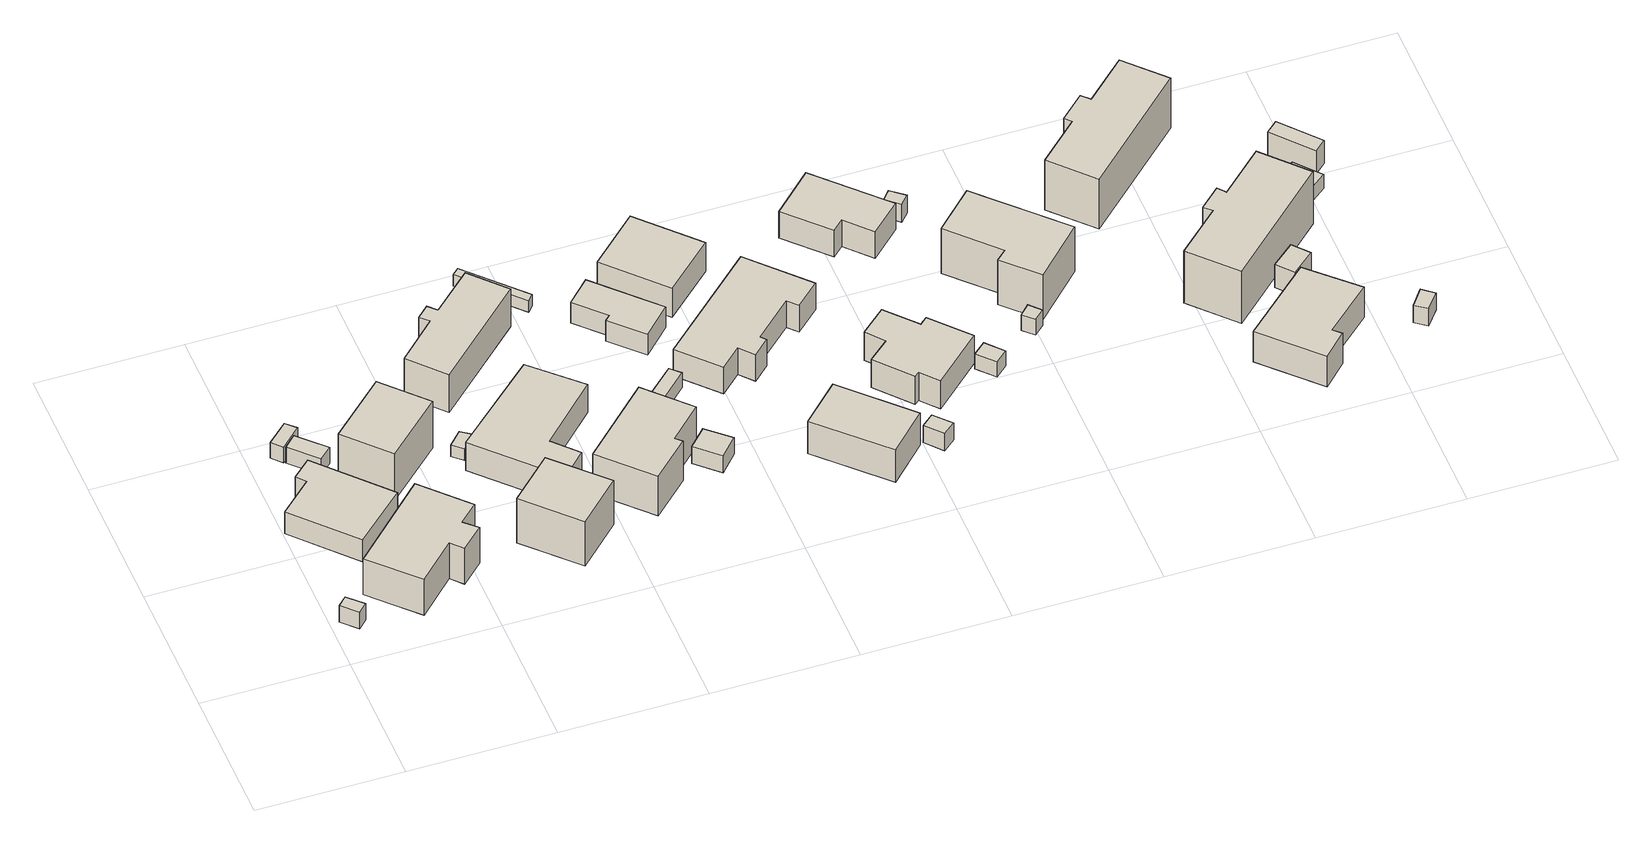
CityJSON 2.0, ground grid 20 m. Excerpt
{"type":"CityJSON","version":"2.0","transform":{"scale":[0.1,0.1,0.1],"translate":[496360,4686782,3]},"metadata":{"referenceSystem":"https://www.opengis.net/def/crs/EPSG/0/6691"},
"CityObjects":{
"building1":{"type":"Building","attributes":{"usage":"461","yearOfConstruction":"0001","measuredHeight":3.1,"storeysAboveGround":9999,"storeysBelowGround":9999,"BuildingDetailAttribute.siteArea":-9999,"BuildingDetailAttribute.totalFloorArea":-9999,"BuildingDetailAttribute.buildingFootprintArea":-9999,"BuildingDetailAttribute.buildingRoofEdgeArea":-9999,"BuildingDetailAttribute.buildingStructureOrgType":"9","BuildingDetailAttribute.fireproofStructureType":"1011","BuildingDetailAttribute.urbanPlanType":"21","BuildingDetailAttribute.areaClassificationType":"22","BuildingDetailAttribute.districtsAndZonesType":"99","BuildingDetailAttribute.landUseType":"231","BuildingDetailAttribute.buildingCoverageRate":-9999,"BuildingDetailAttribute.floorAreaRate":-9999,"BuildingDetailAttribute.specifiedBuildingCoverageRate":-9999,"BuildingDetailAttribute.specifiedFloorAreaRate":-9999,"BuildingDetailAttribute.surveyYear":2018,"TsunamiRiskAttribute.description":"1","TsunamiRiskAttribute.rank":"2","TsunamiRiskAttribute.depth":0.75,"BuildingIDAttribute.prefecture":"01","BuildingIDAttribute.city":"01205"},"geometry":[{"type":"Solid","lod":"1","boundaries":[[[[0,1,2,3]],[[2,4,5,3]],[[1,6,4,2]],[[0,7,6,1]],[[3,5,7,0]],[[4,6,7,5]]]]}]},
"building2":{"type":"Building","attributes":{"usage":"411","yearOfConstruction":1941,"measuredHeight":7,"storeysAboveGround":1,"storeysBelowGround":9999,"BuildingDetailAttribute.siteArea":515,"BuildingDetailAttribute.totalFloorArea":85,"BuildingDetailAttribute.buildingFootprintArea":85,"BuildingDetailAttribute.buildingRoofEdgeArea":107.8,"BuildingDetailAttribute.buildingStructureOrgType":"1","BuildingDetailAttribute.fireproofStructureType":"1003","BuildingDetailAttribute.urbanPlanType":"21","BuildingDetailAttribute.areaClassificationType":"22","BuildingDetailAttribute.districtsAndZonesType":"5","BuildingDetailAttribute.landUseType":"261","BuildingDetailAttribute.buildingCoverageRate":17,"BuildingDetailAttribute.floorAreaRate":17,"BuildingDetailAttribute.specifiedBuildingCoverageRate":60,"BuildingDetailAttribute.specifiedFloorAreaRate":200,"BuildingDetailAttribute.surveyYear":2018,"TsunamiRiskAttribute.description":"1","TsunamiRiskAttribute.rank":"2","TsunamiRiskAttribute.depth":1.91,"BuildingIDAttribute.prefecture":"01","BuildingIDAttribute.city":"01205","RealEstateIDAttribute.realEstateIDOfBuilding":"4302000074067-0000","RealEstateIDAttribute.numberOfRealEstateIDOfLand":1,"RealEstateIDAttribute.realEstateIDOfLand":"4302000085504-0000","RealEstateIDAttribute.matchingScore":95},"geometry":[{"type":"Solid","lod":"1","boundaries":[[[[8,9,10,11,12,13]],[[12,14,15,13]],[[11,16,14,12]],[[10,17,16,11]],[[9,18,17,10]],[[8,19,18,9]],[[13,15,19,8]],[[14,16,17,18,19,15]]]]}]},
"building3":{"type":"Building","attributes":{"usage":"461","yearOfConstruction":"0001","measuredHeight":2.8,"storeysAboveGround":9999,"storeysBelowGround":9999,"BuildingDetailAttribute.siteArea":-9999,"BuildingDetailAttribute.totalFloorArea":-9999,"BuildingDetailAttribute.buildingFootprintArea":-9999,"BuildingDetailAttribute.buildingRoofEdgeArea":-9999,"BuildingDetailAttribute.buildingStructureOrgType":"9","BuildingDetailAttribute.fireproofStructureType":"1011","BuildingDetailAttribute.urbanPlanType":"21","BuildingDetailAttribute.areaClassificationType":"22","BuildingDetailAttribute.districtsAndZonesType":"99","BuildingDetailAttribute.landUseType":"231","BuildingDetailAttribute.buildingCoverageRate":-9999,"BuildingDetailAttribute.floorAreaRate":-9999,"BuildingDetailAttribute.specifiedBuildingCoverageRate":-9999,"BuildingDetailAttribute.specifiedFloorAreaRate":-9999,"BuildingDetailAttribute.surveyYear":2018,"TsunamiRiskAttribute.description":"1","TsunamiRiskAttribute.rank":"2","TsunamiRiskAttribute.depth":2.1,"BuildingIDAttribute.prefecture":"01","BuildingIDAttribute.city":"01205"},"geometry":[{"type":"Solid","lod":"1","boundaries":[[[[20,21,22,23]],[[22,24,25,23]],[[21,26,24,22]],[[20,27,26,21]],[[23,25,27,20]],[[24,26,27,25]]]]}]},
"building4":{"type":"Building","attributes":{"usage":"411","yearOfConstruction":2004,"measuredHeight":7.6,"storeysAboveGround":1,"storeysBelowGround":9999,"BuildingDetailAttribute.siteArea":425,"BuildingDetailAttribute.totalFloorArea":91,"BuildingDetailAttribute.buildingFootprintArea":96,"BuildingDetailAttribute.buildingRoofEdgeArea":131.6,"BuildingDetailAttribute.buildingStructureOrgType":"1","BuildingDetailAttribute.fireproofStructureType":"1003","BuildingDetailAttribute.urbanPlanType":"21","BuildingDetailAttribute.areaClassificationType":"22","BuildingDetailAttribute.districtsAndZonesType":"5","BuildingDetailAttribute.landUseType":"261","BuildingDetailAttribute.buildingCoverageRate":23,"BuildingDetailAttribute.floorAreaRate":21,"BuildingDetailAttribute.specifiedBuildingCoverageRate":60,"BuildingDetailAttribute.specifiedFloorAreaRate":200,"BuildingDetailAttribute.surveyYear":2018,"TsunamiRiskAttribute.description":"1","TsunamiRiskAttribute.rank":"1","TsunamiRiskAttribute.depth":0.46,"BuildingIDAttribute.prefecture":"01","BuildingIDAttribute.city":"01205","RealEstateIDAttribute.realEstateIDOfBuilding":"4302001134744-0000","RealEstateIDAttribute.numberOfRealEstateIDOfLand":2,"RealEstateIDAttribute.realEstateIDOfLand":"4302001131456-0000","RealEstateIDAttribute.matchingScore":93},"geometry":[{"type":"Solid","lod":"1","boundaries":[[[[28,29,30,31,32,33,34,35]],[[34,36,37,35]],[[33,38,36,34]],[[32,39,38,33]],[[31,40,39,32]],[[30,41,40,31]],[[29,42,41,30]],[[28,43,42,29]],[[35,37,43,28]],[[36,38,39,40,41,42,43,37]]]]}]},
"building5":{"type":"Building","attributes":{"usage":"461","yearOfConstruction":"0001","measuredHeight":2.9,"storeysAboveGround":9999,"storeysBelowGround":9999,"BuildingDetailAttribute.siteArea":-9999,"BuildingDetailAttribute.totalFloorArea":-9999,"BuildingDetailAttribute.buildingFootprintArea":-9999,"BuildingDetailAttribute.buildingRoofEdgeArea":-9999,"BuildingDetailAttribute.buildingStructureOrgType":"9","BuildingDetailAttribute.fireproofStructureType":"1011","BuildingDetailAttribute.urbanPlanType":"21","BuildingDetailAttribute.areaClassificationType":"22","BuildingDetailAttribute.districtsAndZonesType":"99","BuildingDetailAttribute.landUseType":"231","BuildingDetailAttribute.buildingCoverageRate":-9999,"BuildingDetailAttribute.floorAreaRate":-9999,"BuildingDetailAttribute.specifiedBuildingCoverageRate":-9999,"BuildingDetailAttribute.specifiedFloorAreaRate":-9999,"BuildingDetailAttribute.surveyYear":2018,"TsunamiRiskAttribute.description":"1","TsunamiRiskAttribute.rank":"2","TsunamiRiskAttribute.depth":2.06,"BuildingIDAttribute.prefecture":"01","BuildingIDAttribute.city":"01205"},"geometry":[{"type":"Solid","lod":"1","boundaries":[[[[44,45,46,47]],[[46,48,49,47]],[[45,50,48,46]],[[44,51,50,45]],[[47,49,51,44]],[[48,50,51,49]]]]}]},
"building6":{"type":"Building","attributes":{"usage":"411","yearOfConstruction":1999,"measuredHeight":9.7,"storeysAboveGround":2,"storeysBelowGround":9999,"BuildingDetailAttribute.siteArea":292,"BuildingDetailAttribute.totalFloorArea":126,"BuildingDetailAttribute.buildingFootprintArea":73,"BuildingDetailAttribute.buildingRoofEdgeArea":81.7,"BuildingDetailAttribute.buildingStructureOrgType":"1","BuildingDetailAttribute.fireproofStructureType":"1003","BuildingDetailAttribute.urbanPlanType":"21","BuildingDetailAttribute.areaClassificationType":"22","BuildingDetailAttribute.districtsAndZonesType":"5","BuildingDetailAttribute.landUseType":"261","BuildingDetailAttribute.buildingCoverageRate":25,"BuildingDetailAttribute.floorAreaRate":43,"BuildingDetailAttribute.specifiedBuildingCoverageRate":60,"BuildingDetailAttribute.specifiedFloorAreaRate":200,"BuildingDetailAttribute.surveyYear":2018,"TsunamiRiskAttribute.description":"1","TsunamiRiskAttribute.rank":"2","TsunamiRiskAttribute.depth":2.05,"BuildingIDAttribute.prefecture":"01","BuildingIDAttribute.city":"01205","RealEstateIDAttribute.realEstateIDOfBuilding":"4302001119954-0000","RealEstateIDAttribute.numberOfRealEstateIDOfLand":1,"RealEstateIDAttribute.realEstateIDOfLand":"4302001113497-0000","RealEstateIDAttribute.matchingScore":95},"geometry":[{"type":"Solid","lod":"1","boundaries":[[[[52,53,54,55]],[[54,56,57,55]],[[53,58,56,54]],[[52,59,58,53]],[[55,57,59,52]],[[56,58,59,57]]]]}]},
"building7":{"type":"Building","attributes":{"usage":"461","yearOfConstruction":"0001","measuredHeight":-9999,"storeysAboveGround":9999,"storeysBelowGround":9999,"BuildingDetailAttribute.siteArea":-9999,"BuildingDetailAttribute.totalFloorArea":-9999,"BuildingDetailAttribute.buildingFootprintArea":-9999,"BuildingDetailAttribute.buildingRoofEdgeArea":-9999,"BuildingDetailAttribute.buildingStructureOrgType":"9","BuildingDetailAttribute.fireproofStructureType":"1011","BuildingDetailAttribute.urbanPlanType":"21","BuildingDetailAttribute.areaClassificationType":"22","BuildingDetailAttribute.districtsAndZonesType":"99","BuildingDetailAttribute.landUseType":"231","BuildingDetailAttribute.buildingCoverageRate":-9999,"BuildingDetailAttribute.floorAreaRate":-9999,"BuildingDetailAttribute.specifiedBuildingCoverageRate":-9999,"BuildingDetailAttribute.specifiedFloorAreaRate":-9999,"BuildingDetailAttribute.surveyYear":2018,"TsunamiRiskAttribute.description":"1","TsunamiRiskAttribute.rank":"2","TsunamiRiskAttribute.depth":1.7,"BuildingIDAttribute.prefecture":"01","BuildingIDAttribute.city":"01205"},"geometry":[{"type":"Solid","lod":"1","boundaries":[[[[60,61,62,63]],[[62,64,65,63]],[[61,66,64,62]],[[60,67,66,61]],[[63,65,67,60]],[[64,66,67,65]]]]}]},
"building8":{"type":"Building","attributes":{"usage":"411","yearOfConstruction":2003,"measuredHeight":11.9,"storeysAboveGround":2,"storeysBelowGround":9999,"BuildingDetailAttribute.siteArea":192,"BuildingDetailAttribute.totalFloorArea":112,"BuildingDetailAttribute.buildingFootprintArea":70,"BuildingDetailAttribute.buildingRoofEdgeArea":77,"BuildingDetailAttribute.buildingStructureOrgType":"1","BuildingDetailAttribute.fireproofStructureType":"1003","BuildingDetailAttribute.urbanPlanType":"21","BuildingDetailAttribute.areaClassificationType":"22","BuildingDetailAttribute.districtsAndZonesType":"5","BuildingDetailAttribute.landUseType":"261","BuildingDetailAttribute.buildingCoverageRate":36,"BuildingDetailAttribute.floorAreaRate":58,"BuildingDetailAttribute.specifiedBuildingCoverageRate":60,"BuildingDetailAttribute.specifiedFloorAreaRate":200,"BuildingDetailAttribute.surveyYear":2018,"TsunamiRiskAttribute.description":"1","TsunamiRiskAttribute.rank":"2","TsunamiRiskAttribute.depth":0.55,"BuildingIDAttribute.prefecture":"01","BuildingIDAttribute.city":"01205","RealEstateIDAttribute.realEstateIDOfBuilding":"4302001132024-0000","RealEstateIDAttribute.numberOfRealEstateIDOfLand":1,"RealEstateIDAttribute.realEstateIDOfLand":"4302001131458-0000","RealEstateIDAttribute.matchingScore":95},"geometry":[{"type":"Solid","lod":"1","boundaries":[[[[68,69,70,71]],[[70,72,73,71]],[[69,74,72,70]],[[68,75,74,69]],[[71,73,75,68]],[[72,74,75,73]]]]}]},
"building9":{"type":"Building","attributes":{"usage":"411","yearOfConstruction":1958,"measuredHeight":6.3,"storeysAboveGround":1,"storeysBelowGround":9999,"BuildingDetailAttribute.siteArea":254,"BuildingDetailAttribute.totalFloorArea":99,"BuildingDetailAttribute.buildingFootprintArea":99,"BuildingDetailAttribute.buildingRoofEdgeArea":161.9,"BuildingDetailAttribute.buildingStructureOrgType":"1","BuildingDetailAttribute.fireproofStructureType":"1003","BuildingDetailAttribute.urbanPlanType":"21","BuildingDetailAttribute.areaClassificationType":"22","BuildingDetailAttribute.districtsAndZonesType":"5","BuildingDetailAttribute.landUseType":"261","BuildingDetailAttribute.buildingCoverageRate":39,"BuildingDetailAttribute.floorAreaRate":39,"BuildingDetailAttribute.specifiedBuildingCoverageRate":60,"BuildingDetailAttribute.specifiedFloorAreaRate":200,"BuildingDetailAttribute.surveyYear":2018,"TsunamiRiskAttribute.description":"1","TsunamiRiskAttribute.rank":"2","TsunamiRiskAttribute.depth":1.38,"BuildingIDAttribute.prefecture":"01","BuildingIDAttribute.city":"01205"},"geometry":[{"type":"Solid","lod":"1","boundaries":[[[[76,77,78,79,80,81]],[[80,82,83,81]],[[79,84,82,80]],[[78,85,84,79]],[[77,86,85,78]],[[76,87,86,77]],[[81,83,87,76]],[[82,84,85,86,87,83]]]]}]},
"building10":{"type":"Building","attributes":{"usage":"412","yearOfConstruction":1946,"measuredHeight":7,"storeysAboveGround":1,"storeysBelowGround":9999,"BuildingDetailAttribute.siteArea":474,"BuildingDetailAttribute.totalFloorArea":111,"BuildingDetailAttribute.buildingFootprintArea":111,"BuildingDetailAttribute.buildingRoofEdgeArea":155.4,"BuildingDetailAttribute.buildingStructureOrgType":"1","BuildingDetailAttribute.fireproofStructureType":"1003","BuildingDetailAttribute.urbanPlanType":"21","BuildingDetailAttribute.areaClassificationType":"22","BuildingDetailAttribute.districtsAndZonesType":"5","BuildingDetailAttribute.landUseType":"261","BuildingDetailAttribute.buildingCoverageRate":23,"BuildingDetailAttribute.floorAreaRate":23,"BuildingDetailAttribute.specifiedBuildingCoverageRate":60,"BuildingDetailAttribute.specifiedFloorAreaRate":200,"BuildingDetailAttribute.surveyYear":2018,"TsunamiRiskAttribute.description":"1","TsunamiRiskAttribute.rank":"2","TsunamiRiskAttribute.depth":2.37,"BuildingIDAttribute.prefecture":"01","BuildingIDAttribute.city":"01205","RealEstateIDAttribute.realEstateIDOfBuilding":"4302001158584-0000","RealEstateIDAttribute.numberOfRealEstateIDOfLand":2,"RealEstateIDAttribute.realEstateIDOfLand":"4302000085549-0000","RealEstateIDAttribute.matchingScore":91},"geometry":[{"type":"Solid","lod":"1","boundaries":[[[[88,89,90,91,92,93,94,95]],[[94,96,97,95]],[[93,98,96,94]],[[92,99,98,93]],[[91,100,99,92]],[[90,101,100,91]],[[89,102,101,90]],[[88,103,102,89]],[[95,97,103,88]],[[96,98,99,100,101,102,103,97]]]]}]},
"building11":{"type":"Building","attributes":{"usage":"411","yearOfConstruction":1980,"measuredHeight":7.6,"storeysAboveGround":2,"storeysBelowGround":9999,"BuildingDetailAttribute.siteArea":252,"BuildingDetailAttribute.totalFloorArea":145,"BuildingDetailAttribute.buildingFootprintArea":93,"BuildingDetailAttribute.buildingRoofEdgeArea":112.4,"BuildingDetailAttribute.buildingStructureOrgType":"1","BuildingDetailAttribute.fireproofStructureType":"1003","BuildingDetailAttribute.urbanPlanType":"21","BuildingDetailAttribute.areaClassificationType":"22","BuildingDetailAttribute.districtsAndZonesType":"5","BuildingDetailAttribute.landUseType":"261","BuildingDetailAttribute.buildingCoverageRate":37,"BuildingDetailAttribute.floorAreaRate":58,"BuildingDetailAttribute.specifiedBuildingCoverageRate":60,"BuildingDetailAttribute.specifiedFloorAreaRate":200,"BuildingDetailAttribute.surveyYear":2018,"TsunamiRiskAttribute.description":"1","TsunamiRiskAttribute.rank":"2","TsunamiRiskAttribute.depth":1.15,"BuildingIDAttribute.prefecture":"01","BuildingIDAttribute.city":"01205","RealEstateIDAttribute.realEstateIDOfBuilding":"4302000074149-0000","RealEstateIDAttribute.numberOfRealEstateIDOfLand":1,"RealEstateIDAttribute.realEstateIDOfLand":"4302000085600-0000","RealEstateIDAttribute.matchingScore":96},"geometry":[{"type":"Solid","lod":"1","boundaries":[[[[104,105,106,107,108,109]],[[108,110,111,109]],[[107,112,110,108]],[[106,113,112,107]],[[105,114,113,106]],[[104,115,114,105]],[[109,111,115,104]],[[110,112,113,114,115,111]]]]}]},
"building12":{"type":"Building","attributes":{"usage":"461","yearOfConstruction":"0001","measuredHeight":-9999,"storeysAboveGround":9999,"storeysBelowGround":9999,"BuildingDetailAttribute.siteArea":-9999,"BuildingDetailAttribute.totalFloorArea":-9999,"BuildingDetailAttribute.buildingFootprintArea":-9999,"BuildingDetailAttribute.buildingRoofEdgeArea":-9999,"BuildingDetailAttribute.buildingStructureOrgType":"9","BuildingDetailAttribute.fireproofStructureType":"1011","BuildingDetailAttribute.urbanPlanType":"21","BuildingDetailAttribute.areaClassificationType":"22","BuildingDetailAttribute.districtsAndZonesType":"99","BuildingDetailAttribute.landUseType":"231","BuildingDetailAttribute.buildingCoverageRate":-9999,"BuildingDetailAttribute.floorAreaRate":-9999,"BuildingDetailAttribute.specifiedBuildingCoverageRate":-9999,"BuildingDetailAttribute.specifiedFloorAreaRate":-9999,"BuildingDetailAttribute.surveyYear":2018,"TsunamiRiskAttribute.description":"1","TsunamiRiskAttribute.rank":"2","TsunamiRiskAttribute.depth":2.42,"BuildingIDAttribute.prefecture":"01","BuildingIDAttribute.city":"01205"},"geometry":[{"type":"Solid","lod":"1","boundaries":[[[[116,117,118,119]],[[118,120,121,119]],[[117,122,120,118]],[[116,123,122,117]],[[119,121,123,116]],[[120,122,123,121]]]]}]},
"building13":{"type":"Building","attributes":{"usage":"411","yearOfConstruction":1980,"measuredHeight":3.2,"storeysAboveGround":1,"storeysBelowGround":9999,"BuildingDetailAttribute.siteArea":-9999,"BuildingDetailAttribute.totalFloorArea":16,"BuildingDetailAttribute.buildingFootprintArea":16,"BuildingDetailAttribute.buildingRoofEdgeArea":14.7,"BuildingDetailAttribute.buildingStructureOrgType":"1","BuildingDetailAttribute.fireproofStructureType":"1003","BuildingDetailAttribute.urbanPlanType":"21","BuildingDetailAttribute.areaClassificationType":"22","BuildingDetailAttribute.districtsAndZonesType":"5","BuildingDetailAttribute.landUseType":"261","BuildingDetailAttribute.buildingCoverageRate":-9999,"BuildingDetailAttribute.floorAreaRate":-9999,"BuildingDetailAttribute.specifiedBuildingCoverageRate":60,"BuildingDetailAttribute.specifiedFloorAreaRate":200,"BuildingDetailAttribute.surveyYear":2018,"TsunamiRiskAttribute.description":"1","TsunamiRiskAttribute.rank":"2","TsunamiRiskAttribute.depth":1.25,"BuildingIDAttribute.prefecture":"01","BuildingIDAttribute.city":"01205"},"geometry":[{"type":"Solid","lod":"1","boundaries":[[[[124,125,126,127]],[[126,128,129,127]],[[125,130,128,126]],[[124,131,130,125]],[[127,129,131,124]],[[128,130,131,129]]]]}]},
"building14":{"type":"Building","attributes":{"usage":"461","yearOfConstruction":"0001","measuredHeight":2.8,"storeysAboveGround":9999,"storeysBelowGround":9999,"BuildingDetailAttribute.siteArea":-9999,"BuildingDetailAttribute.totalFloorArea":-9999,"BuildingDetailAttribute.buildingFootprintArea":-9999,"BuildingDetailAttribute.buildingRoofEdgeArea":-9999,"BuildingDetailAttribute.buildingStructureOrgType":"9","BuildingDetailAttribute.fireproofStructureType":"1011","BuildingDetailAttribute.urbanPlanType":"21","BuildingDetailAttribute.areaClassificationType":"22","BuildingDetailAttribute.districtsAndZonesType":"99","BuildingDetailAttribute.landUseType":"231","BuildingDetailAttribute.buildingCoverageRate":-9999,"BuildingDetailAttribute.floorAreaRate":-9999,"BuildingDetailAttribute.specifiedBuildingCoverageRate":-9999,"BuildingDetailAttribute.specifiedFloorAreaRate":-9999,"BuildingDetailAttribute.surveyYear":2018,"TsunamiRiskAttribute.description":"1","TsunamiRiskAttribute.rank":"2","TsunamiRiskAttribute.depth":1.47,"BuildingIDAttribute.prefecture":"01","BuildingIDAttribute.city":"01205"},"geometry":[{"type":"Solid","lod":"1","boundaries":[[[[132,133,134,135]],[[134,136,137,135]],[[133,138,136,134]],[[132,139,138,133]],[[135,137,139,132]],[[136,138,139,137]]]]}]},
"building15":{"type":"Building","attributes":{"usage":"411","yearOfConstruction":1997,"measuredHeight":6.5,"storeysAboveGround":2,"storeysBelowGround":9999,"BuildingDetailAttribute.siteArea":210,"BuildingDetailAttribute.totalFloorArea":133,"BuildingDetailAttribute.buildingFootprintArea":85,"BuildingDetailAttribute.buildingRoofEdgeArea":54.3,"BuildingDetailAttribute.buildingStructureOrgType":"1","BuildingDetailAttribute.fireproofStructureType":"1003","BuildingDetailAttribute.urbanPlanType":"21","BuildingDetailAttribute.areaClassificationType":"22","BuildingDetailAttribute.districtsAndZonesType":"5","BuildingDetailAttribute.landUseType":"261","BuildingDetailAttribute.buildingCoverageRate":40,"BuildingDetailAttribute.floorAreaRate":63,"BuildingDetailAttribute.specifiedBuildingCoverageRate":60,"BuildingDetailAttribute.specifiedFloorAreaRate":200,"BuildingDetailAttribute.surveyYear":2018,"TsunamiRiskAttribute.description":"1","TsunamiRiskAttribute.rank":"2","TsunamiRiskAttribute.depth":1.71,"BuildingIDAttribute.prefecture":"01","BuildingIDAttribute.city":"01205","RealEstateIDAttribute.realEstateIDOfBuilding":"4302001110681-0000","RealEstateIDAttribute.numberOfRealEstateIDOfLand":1,"RealEstateIDAttribute.realEstateIDOfLand":"4302001108045-0000","RealEstateIDAttribute.matchingScore":67},"geometry":[{"type":"Solid","lod":"1","boundaries":[[[[140,141,142,143,144,145]],[[144,146,147,145]],[[143,148,146,144]],[[142,149,148,143]],[[141,150,149,142]],[[140,151,150,141]],[[145,147,151,140]],[[146,148,149,150,151,147]]]]}]},
"building16":{"type":"Building","attributes":{"usage":"411","yearOfConstruction":1997,"measuredHeight":6.4,"storeysAboveGround":1,"storeysBelowGround":9999,"BuildingDetailAttribute.siteArea":210,"BuildingDetailAttribute.totalFloorArea":101,"BuildingDetailAttribute.buildingFootprintArea":101,"BuildingDetailAttribute.buildingRoofEdgeArea":95.6,"BuildingDetailAttribute.buildingStructureOrgType":"1","BuildingDetailAttribute.fireproofStructureType":"1003","BuildingDetailAttribute.urbanPlanType":"21","BuildingDetailAttribute.areaClassificationType":"22","BuildingDetailAttribute.districtsAndZonesType":"5","BuildingDetailAttribute.landUseType":"261","BuildingDetailAttribute.buildingCoverageRate":48,"BuildingDetailAttribute.floorAreaRate":48,"BuildingDetailAttribute.specifiedBuildingCoverageRate":60,"BuildingDetailAttribute.specifiedFloorAreaRate":200,"BuildingDetailAttribute.surveyYear":2018,"TsunamiRiskAttribute.description":"1","TsunamiRiskAttribute.rank":"2","TsunamiRiskAttribute.depth":2.05,"BuildingIDAttribute.prefecture":"01","BuildingIDAttribute.city":"01205","RealEstateIDAttribute.realEstateIDOfBuilding":"4302001109604-0000","RealEstateIDAttribute.numberOfRealEstateIDOfLand":1,"RealEstateIDAttribute.realEstateIDOfLand":"4302001108044-0000","RealEstateIDAttribute.matchingScore":90},"geometry":[{"type":"Solid","lod":"1","boundaries":[[[[152,153,154,155]],[[154,156,157,155]],[[153,158,156,154]],[[152,159,158,153]],[[155,157,159,152]],[[156,158,159,157]]]]}]},
"building17":{"type":"Building","attributes":{"usage":"411","yearOfConstruction":1988,"measuredHeight":8.2,"storeysAboveGround":2,"storeysBelowGround":9999,"BuildingDetailAttribute.siteArea":272,"BuildingDetailAttribute.totalFloorArea":90,"BuildingDetailAttribute.buildingFootprintArea":73,"BuildingDetailAttribute.buildingRoofEdgeArea":87.7,"BuildingDetailAttribute.buildingStructureOrgType":"1","BuildingDetailAttribute.fireproofStructureType":"1003","BuildingDetailAttribute.urbanPlanType":"21","BuildingDetailAttribute.areaClassificationType":"22","BuildingDetailAttribute.districtsAndZonesType":"5","BuildingDetailAttribute.landUseType":"261","BuildingDetailAttribute.buildingCoverageRate":27,"BuildingDetailAttribute.floorAreaRate":33,"BuildingDetailAttribute.specifiedBuildingCoverageRate":60,"BuildingDetailAttribute.specifiedFloorAreaRate":200,"BuildingDetailAttribute.surveyYear":2018,"TsunamiRiskAttribute.description":"1","TsunamiRiskAttribute.rank":"2","TsunamiRiskAttribute.depth":0.96,"LandSlideRiskAttribute.description":"1","LandSlideRiskAttribute.areaType":"1","BuildingIDAttribute.prefecture":"01","BuildingIDAttribute.city":"01205","RealEstateIDAttribute.realEstateIDOfBuilding":"4302000074152-0000","RealEstateIDAttribute.numberOfRealEstateIDOfLand":1,"RealEstateIDAttribute.realEstateIDOfLand":"4302000085603-0000","RealEstateIDAttribute.matchingScore":94},"geometry":[{"type":"Solid","lod":"1","boundaries":[[[[160,161,162,163]],[[162,164,165,163]],[[161,166,164,162]],[[160,167,166,161]],[[163,165,167,160]],[[164,166,167,165]]]]}]},
"building18":{"type":"Building","attributes":{"usage":"411","yearOfConstruction":2008,"measuredHeight":6.1,"storeysAboveGround":1,"storeysBelowGround":9999,"BuildingDetailAttribute.siteArea":423,"BuildingDetailAttribute.totalFloorArea":119,"BuildingDetailAttribute.buildingFootprintArea":125,"BuildingDetailAttribute.buildingRoofEdgeArea":163.4,"BuildingDetailAttribute.buildingStructureOrgType":"1","BuildingDetailAttribute.fireproofStructureType":"1003","BuildingDetailAttribute.urbanPlanType":"21","BuildingDetailAttribute.areaClassificationType":"22","BuildingDetailAttribute.districtsAndZonesType":"5","BuildingDetailAttribute.landUseType":"261","BuildingDetailAttribute.buildingCoverageRate":30,"BuildingDetailAttribute.floorAreaRate":28,"BuildingDetailAttribute.specifiedBuildingCoverageRate":60,"BuildingDetailAttribute.specifiedFloorAreaRate":200,"BuildingDetailAttribute.surveyYear":2018,"TsunamiRiskAttribute.description":"1","TsunamiRiskAttribute.rank":"2","TsunamiRiskAttribute.depth":1.84,"BuildingIDAttribute.prefecture":"01","BuildingIDAttribute.city":"01205","RealEstateIDAttribute.realEstateIDOfBuilding":"4302001145931-0000","RealEstateIDAttribute.numberOfRealEstateIDOfLand":2,"RealEstateIDAttribute.realEstateIDOfLand":"4302000085598-0000","RealEstateIDAttribute.matchingScore":95},"geometry":[{"type":"Solid","lod":"1","boundaries":[[[[168,169,170,171,172,173,174,175,176,177]],[[176,178,179,177]],[[175,180,178,176]],[[174,181,180,175]],[[173,182,181,174]],[[172,183,182,173]],[[171,184,183,172]],[[170,185,184,171]],[[169,186,185,170]],[[168,187,186,169]],[[177,179,187,168]],[[178,180,181,182,183,184,185,186,187,179]]]]}]},
"building19":{"type":"Building","attributes":{"usage":"461","yearOfConstruction":"0001","measuredHeight":3.5,"storeysAboveGround":9999,"storeysBelowGround":9999,"BuildingDetailAttribute.siteArea":-9999,"BuildingDetailAttribute.totalFloorArea":-9999,"BuildingDetailAttribute.buildingFootprintArea":-9999,"BuildingDetailAttribute.buildingRoofEdgeArea":-9999,"BuildingDetailAttribute.buildingStructureOrgType":"9","BuildingDetailAttribute.fireproofStructureType":"1011","BuildingDetailAttribute.urbanPlanType":"21","BuildingDetailAttribute.areaClassificationType":"22","BuildingDetailAttribute.districtsAndZonesType":"99","BuildingDetailAttribute.landUseType":"231","BuildingDetailAttribute.buildingCoverageRate":-9999,"BuildingDetailAttribute.floorAreaRate":-9999,"BuildingDetailAttribute.specifiedBuildingCoverageRate":-9999,"BuildingDetailAttribute.specifiedFloorAreaRate":-9999,"BuildingDetailAttribute.surveyYear":2018,"TsunamiRiskAttribute.description":"1","TsunamiRiskAttribute.rank":"2","TsunamiRiskAttribute.depth":0.95,"LandSlideRiskAttribute.description":"1","LandSlideRiskAttribute.areaType":"1","BuildingIDAttribute.prefecture":"01","BuildingIDAttribute.city":"01205","RealEstateIDAttribute.realEstateIDOfBuilding":"4302000074153-0000","RealEstateIDAttribute.numberOfRealEstateIDOfLand":1,"RealEstateIDAttribute.realEstateIDOfLand":"4302000085603-0000","RealEstateIDAttribute.matchingScore":68},"geometry":[{"type":"Solid","lod":"1","boundaries":[[[[188,189,190,191]],[[190,192,193,191]],[[189,194,192,190]],[[188,195,194,189]],[[191,193,195,188]],[[192,194,195,193]]]]}]},
"building20":{"type":"Building","attributes":{"usage":"411","yearOfConstruction":1988,"measuredHeight":9.2,"storeysAboveGround":2,"storeysBelowGround":9999,"BuildingDetailAttribute.siteArea":294,"BuildingDetailAttribute.totalFloorArea":108,"BuildingDetailAttribute.buildingFootprintArea":88,"BuildingDetailAttribute.buildingRoofEdgeArea":86.9,"BuildingDetailAttribute.buildingStructureOrgType":"1","BuildingDetailAttribute.fireproofStructureType":"1003","BuildingDetailAttribute.urbanPlanType":"21","BuildingDetailAttribute.areaClassificationType":"22","BuildingDetailAttribute.districtsAndZonesType":"5","BuildingDetailAttribute.landUseType":"261","BuildingDetailAttribute.buildingCoverageRate":30,"BuildingDetailAttribute.floorAreaRate":37,"BuildingDetailAttribute.specifiedBuildingCoverageRate":60,"BuildingDetailAttribute.specifiedFloorAreaRate":200,"BuildingDetailAttribute.surveyYear":2018,"TsunamiRiskAttribute.description":"1","TsunamiRiskAttribute.rank":"2","TsunamiRiskAttribute.depth":1.01,"BuildingIDAttribute.prefecture":"01","BuildingIDAttribute.city":"01205","RealEstateIDAttribute.realEstateIDOfBuilding":"4302000074150-0000","RealEstateIDAttribute.numberOfRealEstateIDOfLand":1,"RealEstateIDAttribute.realEstateIDOfLand":"4302000085602-0000","RealEstateIDAttribute.matchingScore":97},"geometry":[{"type":"Solid","lod":"1","boundaries":[[[[196,197,198,199,200,201,202,203,204,205]],[[204,206,207,205]],[[203,208,206,204]],[[202,209,208,203]],[[201,210,209,202]],[[200,211,210,201]],[[199,212,211,200]],[[198,213,212,199]],[[197,214,213,198]],[[196,215,214,197]],[[205,207,215,196]],[[206,208,209,210,211,212,213,214,215,207]]]]}]},
"building21":{"type":"Building","attributes":{"usage":"411","yearOfConstruction":2003,"measuredHeight":5.4,"storeysAboveGround":1,"storeysBelowGround":9999,"BuildingDetailAttribute.siteArea":317,"BuildingDetailAttribute.totalFloorArea":78,"BuildingDetailAttribute.buildingFootprintArea":80,"BuildingDetailAttribute.buildingRoofEdgeArea":84.7,"BuildingDetailAttribute.buildingStructureOrgType":"1","BuildingDetailAttribute.fireproofStructureType":"1003","BuildingDetailAttribute.urbanPlanType":"21","BuildingDetailAttribute.areaClassificationType":"22","BuildingDetailAttribute.districtsAndZonesType":"5","BuildingDetailAttribute.landUseType":"261","BuildingDetailAttribute.buildingCoverageRate":25,"BuildingDetailAttribute.floorAreaRate":25,"BuildingDetailAttribute.specifiedBuildingCoverageRate":60,"BuildingDetailAttribute.specifiedFloorAreaRate":200,"BuildingDetailAttribute.surveyYear":2018,"TsunamiRiskAttribute.description":"1","TsunamiRiskAttribute.rank":"2","TsunamiRiskAttribute.depth":1.99,"BuildingIDAttribute.prefecture":"01","BuildingIDAttribute.city":"01205","RealEstateIDAttribute.realEstateIDOfBuilding":"4302001130752-0000","RealEstateIDAttribute.numberOfRealEstateIDOfLand":1,"RealEstateIDAttribute.realEstateIDOfLand":"4302000085597-0000","RealEstateIDAttribute.matchingScore":94},"geometry":[{"type":"Solid","lod":"1","boundaries":[[[[216,217,218,219,220,221]],[[220,222,223,221]],[[219,224,222,220]],[[218,225,224,219]],[[217,226,225,218]],[[216,227,226,217]],[[221,223,227,216]],[[222,224,225,226,227,223]]]]}]},
"building22":{"type":"Building","attributes":{"usage":"461","yearOfConstruction":"0001","measuredHeight":2.9,"storeysAboveGround":9999,"storeysBelowGround":9999,"BuildingDetailAttribute.siteArea":-9999,"BuildingDetailAttribute.totalFloorArea":-9999,"BuildingDetailAttribute.buildingFootprintArea":-9999,"BuildingDetailAttribute.buildingRoofEdgeArea":-9999,"BuildingDetailAttribute.buildingStructureOrgType":"9","BuildingDetailAttribute.fireproofStructureType":"1011","BuildingDetailAttribute.urbanPlanType":"21","BuildingDetailAttribute.areaClassificationType":"22","BuildingDetailAttribute.districtsAndZonesType":"99","BuildingDetailAttribute.landUseType":"231","BuildingDetailAttribute.buildingCoverageRate":-9999,"BuildingDetailAttribute.floorAreaRate":-9999,"BuildingDetailAttribute.specifiedBuildingCoverageRate":-9999,"BuildingDetailAttribute.specifiedFloorAreaRate":-9999,"BuildingDetailAttribute.surveyYear":2018,"TsunamiRiskAttribute.description":"1","TsunamiRiskAttribute.rank":"2","TsunamiRiskAttribute.depth":1.01,"LandSlideRiskAttribute.description":"1","LandSlideRiskAttribute.areaType":"1","BuildingIDAttribute.prefecture":"01","BuildingIDAttribute.city":"01205","RealEstateIDAttribute.realEstateIDOfBuilding":"4302000074151-0000","RealEstateIDAttribute.numberOfRealEstateIDOfLand":1,"RealEstateIDAttribute.realEstateIDOfLand":"4302000085602-0000","RealEstateIDAttribute.matchingScore":68},"geometry":[{"type":"Solid","lod":"1","boundaries":[[[[228,229,230,231]],[[230,232,233,231]],[[229,234,232,230]],[[228,235,234,229]],[[231,233,235,228]],[[232,234,235,233]]]]}]},
"building23":{"type":"Building","attributes":{"usage":"461","yearOfConstruction":"0001","measuredHeight":3.3,"storeysAboveGround":9999,"storeysBelowGround":9999,"BuildingDetailAttribute.siteArea":-9999,"BuildingDetailAttribute.totalFloorArea":-9999,"BuildingDetailAttribute.buildingFootprintArea":-9999,"BuildingDetailAttribute.buildingRoofEdgeArea":-9999,"BuildingDetailAttribute.buildingStructureOrgType":"9","BuildingDetailAttribute.fireproofStructureType":"1011","BuildingDetailAttribute.urbanPlanType":"21","BuildingDetailAttribute.areaClassificationType":"22","BuildingDetailAttribute.districtsAndZonesType":"99","BuildingDetailAttribute.landUseType":"231","BuildingDetailAttribute.buildingCoverageRate":-9999,"BuildingDetailAttribute.floorAreaRate":-9999,"BuildingDetailAttribute.specifiedBuildingCoverageRate":-9999,"BuildingDetailAttribute.specifiedFloorAreaRate":-9999,"BuildingDetailAttribute.surveyYear":2018,"TsunamiRiskAttribute.description":"1","TsunamiRiskAttribute.rank":"2","TsunamiRiskAttribute.depth":1.73,"BuildingIDAttribute.prefecture":"01","BuildingIDAttribute.city":"01205"},"geometry":[{"type":"Solid","lod":"1","boundaries":[[[[236,237,238,239]],[[238,240,241,239]],[[237,242,240,238]],[[236,243,242,237]],[[239,241,243,236]],[[240,242,243,241]]]]}]},
"building24":{"type":"Building","attributes":{"usage":"461","yearOfConstruction":"0001","measuredHeight":2.7,"storeysAboveGround":9999,"storeysBelowGround":9999,"BuildingDetailAttribute.siteArea":-9999,"BuildingDetailAttribute.totalFloorArea":-9999,"BuildingDetailAttribute.buildingFootprintArea":-9999,"BuildingDetailAttribute.buildingRoofEdgeArea":-9999,"BuildingDetailAttribute.buildingStructureOrgType":"9","BuildingDetailAttribute.fireproofStructureType":"1011","BuildingDetailAttribute.urbanPlanType":"21","BuildingDetailAttribute.areaClassificationType":"22","BuildingDetailAttribute.districtsAndZonesType":"99","BuildingDetailAttribute.landUseType":"231","BuildingDetailAttribute.buildingCoverageRate":-9999,"BuildingDetailAttribute.floorAreaRate":-9999,"BuildingDetailAttribute.specifiedBuildingCoverageRate":-9999,"BuildingDetailAttribute.specifiedFloorAreaRate":-9999,"BuildingDetailAttribute.surveyYear":2018,"TsunamiRiskAttribute.description":"1","TsunamiRiskAttribute.rank":"1","TsunamiRiskAttribute.depth":0.44,"LandSlideRiskAttribute.description":"1","LandSlideRiskAttribute.areaType":"1","BuildingIDAttribute.prefecture":"01","BuildingIDAttribute.city":"01205"},"geometry":[{"type":"Solid","lod":"1","boundaries":[[[[244,245,246,247]],[[246,248,249,247]],[[245,250,248,246]],[[244,251,250,245]],[[247,249,251,244]],[[248,250,251,249]]]]}]},
"building25":{"type":"Building","attributes":{"usage":"411","yearOfConstruction":2005,"measuredHeight":8.8,"storeysAboveGround":2,"storeysBelowGround":9999,"BuildingDetailAttribute.siteArea":264,"BuildingDetailAttribute.totalFloorArea":201,"BuildingDetailAttribute.buildingFootprintArea":120,"BuildingDetailAttribute.buildingRoofEdgeArea":122.8,"BuildingDetailAttribute.buildingStructureOrgType":"1","BuildingDetailAttribute.fireproofStructureType":"1003","BuildingDetailAttribute.urbanPlanType":"21","BuildingDetailAttribute.areaClassificationType":"22","BuildingDetailAttribute.districtsAndZonesType":"5","BuildingDetailAttribute.landUseType":"261","BuildingDetailAttribute.buildingCoverageRate":45,"BuildingDetailAttribute.floorAreaRate":76,"BuildingDetailAttribute.specifiedBuildingCoverageRate":60,"BuildingDetailAttribute.specifiedFloorAreaRate":200,"BuildingDetailAttribute.surveyYear":2018,"TsunamiRiskAttribute.description":"1","TsunamiRiskAttribute.rank":"2","TsunamiRiskAttribute.depth":0.79,"LandSlideRiskAttribute.description":"1","LandSlideRiskAttribute.areaType":"1","BuildingIDAttribute.prefecture":"01","BuildingIDAttribute.city":"01205","RealEstateIDAttribute.realEstateIDOfBuilding":"4302001134061-0000","RealEstateIDAttribute.numberOfRealEstateIDOfLand":2,"RealEstateIDAttribute.realEstateIDOfLand":"4302000085601-0000","RealEstateIDAttribute.matchingScore":94},"geometry":[{"type":"Solid","lod":"1","boundaries":[[[[252,253,254,255,256,257]],[[256,258,259,257]],[[255,260,258,256]],[[254,261,260,255]],[[253,262,261,254]],[[252,263,262,253]],[[257,259,263,252]],[[258,260,261,262,263,259]]]]}]},
"building26":{"type":"Building","attributes":{"usage":"412","yearOfConstruction":1985,"measuredHeight":9.8,"storeysAboveGround":2,"storeysBelowGround":9999,"BuildingDetailAttribute.siteArea":593,"BuildingDetailAttribute.totalFloorArea":304,"BuildingDetailAttribute.buildingFootprintArea":172,"BuildingDetailAttribute.buildingRoofEdgeArea":152.6,"BuildingDetailAttribute.buildingStructureOrgType":"3","BuildingDetailAttribute.fireproofStructureType":"1001","BuildingDetailAttribute.urbanPlanType":"21","BuildingDetailAttribute.areaClassificationType":"22","BuildingDetailAttribute.districtsAndZonesType":"5","BuildingDetailAttribute.landUseType":"261","BuildingDetailAttribute.buildingCoverageRate":29,"BuildingDetailAttribute.floorAreaRate":51,"BuildingDetailAttribute.specifiedBuildingCoverageRate":60,"BuildingDetailAttribute.specifiedFloorAreaRate":200,"BuildingDetailAttribute.surveyYear":2018,"TsunamiRiskAttribute.description":"1","TsunamiRiskAttribute.rank":"2","TsunamiRiskAttribute.depth":0.6,"LandSlideRiskAttribute.description":"1","LandSlideRiskAttribute.areaType":"1","BuildingIDAttribute.prefecture":"01","BuildingIDAttribute.city":"01205"},"geometry":[{"type":"Solid","lod":"1","boundaries":[[[[264,265,266,267,268,269,270,271]],[[270,272,273,271]],[[269,274,272,270]],[[268,275,274,269]],[[267,276,275,268]],[[266,277,276,267]],[[265,278,277,266]],[[264,279,278,265]],[[271,273,279,264]],[[272,274,275,276,277,278,279,273]]]]}]},
"building27":{"type":"Building","attributes":{"usage":"411","yearOfConstruction":1968,"measuredHeight":10,"storeysAboveGround":2,"storeysBelowGround":9999,"BuildingDetailAttribute.siteArea":246,"BuildingDetailAttribute.totalFloorArea":153,"BuildingDetailAttribute.buildingFootprintArea":98,"BuildingDetailAttribute.buildingRoofEdgeArea":116.8,"BuildingDetailAttribute.buildingStructureOrgType":"1","BuildingDetailAttribute.fireproofStructureType":"1003","BuildingDetailAttribute.urbanPlanType":"21","BuildingDetailAttribute.areaClassificationType":"22","BuildingDetailAttribute.districtsAndZonesType":"5","BuildingDetailAttribute.landUseType":"261","BuildingDetailAttribute.buildingCoverageRate":40,"BuildingDetailAttribute.floorAreaRate":62,"BuildingDetailAttribute.specifiedBuildingCoverageRate":60,"BuildingDetailAttribute.specifiedFloorAreaRate":200,"BuildingDetailAttribute.surveyYear":2018,"LandSlideRiskAttribute.description":"1","LandSlideRiskAttribute.areaType":"1","BuildingIDAttribute.prefecture":"01","BuildingIDAttribute.city":"01205"},"geometry":[{"type":"Solid","lod":"1","boundaries":[[[[280,281,282,283,284,285]],[[284,286,287,285]],[[283,288,286,284]],[[282,289,288,283]],[[281,290,289,282]],[[280,291,290,281]],[[285,287,291,280]],[[286,288,289,290,291,287]]]]}]},
"building28":{"type":"Building","attributes":{"usage":"412","yearOfConstruction":1985,"measuredHeight":10.5,"storeysAboveGround":2,"storeysBelowGround":9999,"BuildingDetailAttribute.siteArea":1266,"BuildingDetailAttribute.totalFloorArea":304,"BuildingDetailAttribute.buildingFootprintArea":172,"BuildingDetailAttribute.buildingRoofEdgeArea":162.7,"BuildingDetailAttribute.buildingStructureOrgType":"3","BuildingDetailAttribute.fireproofStructureType":"1001","BuildingDetailAttribute.urbanPlanType":"21","BuildingDetailAttribute.areaClassificationType":"22","BuildingDetailAttribute.districtsAndZonesType":"5","BuildingDetailAttribute.landUseType":"261","BuildingDetailAttribute.buildingCoverageRate":14,"BuildingDetailAttribute.floorAreaRate":24,"BuildingDetailAttribute.specifiedBuildingCoverageRate":60,"BuildingDetailAttribute.specifiedFloorAreaRate":200,"BuildingDetailAttribute.surveyYear":2018,"LandSlideRiskAttribute.description":"1","LandSlideRiskAttribute.areaType":"1","BuildingIDAttribute.prefecture":"01","BuildingIDAttribute.city":"01205","RealEstateIDAttribute.realEstateIDOfBuilding":"4302000074156-0000","RealEstateIDAttribute.numberOfRealEstateIDOfLand":1,"RealEstateIDAttribute.realEstateIDOfLand":"4302000085605-0000","RealEstateIDAttribute.matchingScore":95},"geometry":[{"type":"Solid","lod":"1","boundaries":[[[[292,293,294,295,296,297,298,299]],[[298,300,301,299]],[[297,302,300,298]],[[296,303,302,297]],[[295,304,303,296]],[[294,305,304,295]],[[293,306,305,294]],[[292,307,306,293]],[[299,301,307,292]],[[300,302,303,304,305,306,307,301]]]]}]},
"building29":{"type":"Building","attributes":{"usage":"461","yearOfConstruction":"0001","measuredHeight":4.5,"storeysAboveGround":9999,"storeysBelowGround":9999,"BuildingDetailAttribute.siteArea":-9999,"BuildingDetailAttribute.totalFloorArea":-9999,"BuildingDetailAttribute.buildingFootprintArea":-9999,"BuildingDetailAttribute.buildingRoofEdgeArea":-9999,"BuildingDetailAttribute.buildingStructureOrgType":"9","BuildingDetailAttribute.fireproofStructureType":"1011","BuildingDetailAttribute.urbanPlanType":"21","BuildingDetailAttribute.areaClassificationType":"22","BuildingDetailAttribute.districtsAndZonesType":"99","BuildingDetailAttribute.landUseType":"231","BuildingDetailAttribute.buildingCoverageRate":-9999,"BuildingDetailAttribute.floorAreaRate":-9999,"BuildingDetailAttribute.specifiedBuildingCoverageRate":-9999,"BuildingDetailAttribute.specifiedFloorAreaRate":-9999,"BuildingDetailAttribute.surveyYear":2018,"LandSlideRiskAttribute.description":"1","LandSlideRiskAttribute.areaType":"1","BuildingIDAttribute.prefecture":"01","BuildingIDAttribute.city":"01205"},"geometry":[{"type":"Solid","lod":"1","boundaries":[[[[308,309,310,311]],[[310,312,313,311]],[[309,314,312,310]],[[308,315,314,309]],[[311,313,315,308]],[[312,314,315,313]]]]}]},
"building30":{"type":"Building","attributes":{"usage":"461","yearOfConstruction":"0001","measuredHeight":3.9,"storeysAboveGround":9999,"storeysBelowGround":9999,"BuildingDetailAttribute.siteArea":-9999,"BuildingDetailAttribute.totalFloorArea":-9999,"BuildingDetailAttribute.buildingFootprintArea":-9999,"BuildingDetailAttribute.buildingRoofEdgeArea":-9999,"BuildingDetailAttribute.buildingStructureOrgType":"9","BuildingDetailAttribute.fireproofStructureType":"1011","BuildingDetailAttribute.urbanPlanType":"21","BuildingDetailAttribute.areaClassificationType":"22","BuildingDetailAttribute.districtsAndZonesType":"99","BuildingDetailAttribute.landUseType":"231","BuildingDetailAttribute.buildingCoverageRate":-9999,"BuildingDetailAttribute.floorAreaRate":-9999,"BuildingDetailAttribute.specifiedBuildingCoverageRate":-9999,"BuildingDetailAttribute.specifiedFloorAreaRate":-9999,"BuildingDetailAttribute.surveyYear":2018,"LandSlideRiskAttribute.description":"1","LandSlideRiskAttribute.areaType":"1","BuildingIDAttribute.prefecture":"01","BuildingIDAttribute.city":"01205"},"geometry":[{"type":"Solid","lod":"1","boundaries":[[[[316,317,318,319]],[[318,320,321,319]],[[317,322,320,318]],[[316,323,322,317]],[[319,321,323,316]],[[320,322,323,321]]]]}]},
"building31":{"type":"Building","attributes":{"usage":"461","yearOfConstruction":"0001","measuredHeight":3.5,"storeysAboveGround":9999,"storeysBelowGround":9999,"BuildingDetailAttribute.siteArea":-9999,"BuildingDetailAttribute.totalFloorArea":-9999,"BuildingDetailAttribute.buildingFootprintArea":-9999,"BuildingDetailAttribute.buildingRoofEdgeArea":-9999,"BuildingDetailAttribute.buildingStructureOrgType":"9","BuildingDetailAttribute.fireproofStructureType":"1011","BuildingDetailAttribute.urbanPlanType":"21","BuildingDetailAttribute.areaClassificationType":"22","BuildingDetailAttribute.districtsAndZonesType":"99","BuildingDetailAttribute.landUseType":"231","BuildingDetailAttribute.buildingCoverageRate":-9999,"BuildingDetailAttribute.floorAreaRate":-9999,"BuildingDetailAttribute.specifiedBuildingCoverageRate":-9999,"BuildingDetailAttribute.specifiedFloorAreaRate":-9999,"BuildingDetailAttribute.surveyYear":2018,"LandSlideRiskAttribute.description":"1","LandSlideRiskAttribute.areaType":"1","BuildingIDAttribute.prefecture":"01","BuildingIDAttribute.city":"01205"},"geometry":[{"type":"Solid","lod":"1","boundaries":[[[[324,325,326,327]],[[326,328,329,327]],[[325,330,328,326]],[[324,331,330,325]],[[327,329,331,324]],[[328,330,331,329]]]]}]},
"building32":{"type":"Building","attributes":{"usage":"461","yearOfConstruction":"0001","measuredHeight":7.5,"storeysAboveGround":9999,"storeysBelowGround":9999,"BuildingDetailAttribute.siteArea":-9999,"BuildingDetailAttribute.totalFloorArea":-9999,"BuildingDetailAttribute.buildingFootprintArea":-9999,"BuildingDetailAttribute.buildingRoofEdgeArea":-9999,"BuildingDetailAttribute.buildingStructureOrgType":"9","BuildingDetailAttribute.fireproofStructureType":"1011","BuildingDetailAttribute.urbanPlanType":"21","BuildingDetailAttribute.areaClassificationType":"22","BuildingDetailAttribute.districtsAndZonesType":"99","BuildingDetailAttribute.landUseType":"231","BuildingDetailAttribute.buildingCoverageRate":-9999,"BuildingDetailAttribute.floorAreaRate":-9999,"BuildingDetailAttribute.specifiedBuildingCoverageRate":-9999,"BuildingDetailAttribute.specifiedFloorAreaRate":-9999,"BuildingDetailAttribute.surveyYear":2018,"LandSlideRiskAttribute.description":"1","LandSlideRiskAttribute.areaType":"1","BuildingIDAttribute.prefecture":"01","BuildingIDAttribute.city":"01205"},"geometry":[{"type":"Solid","lod":"1","boundaries":[[[[332,333,334,335]],[[334,336,337,335]],[[333,338,336,334]],[[332,339,338,333]],[[335,337,339,332]],[[336,338,339,337]]]]}]}
},
"vertices":[
[40,55,17],[28,43,17],[8,63,17],[20,75,17],[8,63,46],[20,75,46],[28,43,46],[40,55,46],
[75,161,8],[1,241,8],[45,282,8],[34,294,8],[59,317,8],[144,225,8],[59,317,46],[144,225,46],[34,294,46],[45,282,46],[1,241,46],[75,161,46],
[58,399,7],[71,386,7],[43,359,7],[30,373,7],[43,359,34],[30,373,34],[71,386,34],[58,399,34],
[160,206,12],[217,146,12],[192,122,12],[209,106,12],[179,77,12],[164,93,12],[113,43,12],[54,103,12],[113,43,74],[54,103,74],[164,93,74],[179,77,74],[209,106,74],[192,122,74],[217,146,74],[160,206,74],
[96,338,8],[79,322,8],[45,357,8],[61,373,8],[45,357,36],[61,373,36],[79,322,36],[96,338,36],
[150,251,6],[96,308,6],[172,379,6],[226,322,6],[172,379,87],[226,322,87],[96,308,87],[150,251,87],
[272,305,10],[254,284,10],[240,296,10],[258,315,10],[240,296,30],[258,315,30],[254,284,30],[272,305,30],
[386,107,18],[328,50,18],[262,118,18],[320,174,18],[262,118,95],[320,174,95],[328,50,95],[386,107,95],
[426,311,10],[348,233,10],[378,201,10],[345,167,10],[249,267,10],[364,371,10],[249,267,59],[364,371,59],[345,167,59],[378,201,59],[348,233,59],[426,311,59],
[347,537,4],[390,491,4],[267,375,4],[224,421,4],[277,472,4],[266,483,4],[282,498,4],[293,487,4],[282,498,70],[293,487,70],[266,483,70],[277,472,70],[224,421,70],[267,375,70],[390,491,70],[347,537,70],
[475,260,16],[530,203,16],[486,160,16],[494,152,16],[444,104,16],[381,169,16],[444,104,85],[381,169,85],[494,152,85],[486,160,85],[530,203,85],[475,260,85],
[357,591,4],[428,516,4],[420,507,4],[348,583,4],[420,507,24],[348,583,24],[428,516,24],[357,591,24],
[569,173,17],[545,147,17],[514,176,17],[538,201,17],[514,176,46],[538,201,46],[545,147,46],[569,173,46],
[500,261,13],[487,275,13],[537,322,13],[550,309,13],[537,322,39],[550,309,39],[487,275,39],[500,261,39],
[492,499,8],[569,420,8],[531,382,8],[491,423,8],[498,430,8],[461,468,8],[498,430,44],[461,468,44],[491,423,44],[531,382,44],[569,420,44],[492,499,44],
[650,498,6],[583,436,6],[512,512,6],[578,574,6],[512,512,56],[578,574,56],[583,436,56],[650,498,56],
[791,109,17],[740,58,17],[655,143,17],[707,194,17],[655,143,73],[707,194,73],[740,58,73],[791,109,73],
[683,461,9],[754,385,9],[721,355,9],[709,368,9],[657,320,9],[663,313,9],[641,292,9],[624,311,9],[596,285,9],[548,336,9],[596,285,55],[548,336,55],[624,311,55],[641,292,55],[663,313,55],[657,320,55],[709,368,55],[721,355,55],[754,385,55],[683,461,55],
[816,88,18],[796,111,18],[812,125,18],[833,102,18],[812,125,48],[833,102,48],[796,111,48],[816,88,48],
[849,265,14],[859,274,14],[904,224,14],[838,163,14],[817,186,14],[811,181,14],[770,228,14],[798,252,14],[778,276,14],[812,306,14],[778,276,63],[812,306,63],[798,252,63],[770,228,63],[811,181,63],[817,186,63],[838,163,63],[904,224,63],[859,274,63],[849,265,63],
[896,485,7],[855,446,7],[823,480,7],[808,466,7],[755,521,7],[810,574,7],[755,521,53],[810,574,53],[808,466,53],[823,480,53],[855,446,53],[896,485,53],
[921,187,19],[900,210,19],[917,225,19],[938,202,19],[917,225,45],[938,202,45],[900,210,45],[921,187,45],
[918,504,11],[906,491,11],[888,507,11],[899,520,11],[888,507,42],[899,520,42],[906,491,42],[918,504,42],
[1005,253,19],[991,240,19],[977,254,19],[991,268,19],[977,254,46],[991,268,46],[991,240,46],[1005,253,46],
[1078,336,11],[1012,270,11],[968,314,11],[982,327,11],[921,390,11],[974,442,11],[921,390,89],[974,442,89],[982,327,89],[968,314,89],[1012,270,89],[1078,336,89],
[1158,537,17],[1169,526,17],[1225,579,17],[1274,527,17],[1130,390,17],[1078,445,17],[1133,497,17],[1125,506,17],[1133,497,104],[1125,506,104],[1078,445,104],[1130,390,104],[1274,527,104],[1225,579,104],[1169,526,104],[1158,537,104],
[1375,104,46],[1312,47,46],[1322,37,46],[1290,5,46],[1219,78,46],[1313,164,46],[1219,78,99],[1313,164,99],[1290,5,99],[1322,37,99],[1312,47,99],[1375,104,99],
[1263,295,34],[1322,350,34],[1376,292,34],[1233,157,34],[1178,216,34],[1236,270,34],[1226,280,34],[1254,306,34],[1226,280,125],[1254,306,125],[1236,270,125],[1178,216,125],[1233,157,125],[1376,292,125],[1322,350,125],[1263,295,125],
[1306,165,51],[1287,187,51],[1318,213,51],[1337,191,51],[1318,213,91],[1337,191,91],[1287,187,91],[1306,165,91],
[1439,77,69],[1455,64,69],[1437,41,69],[1421,53,69],[1437,41,99],[1421,53,99],[1455,64,99],[1439,77,99],
[1407,339,41],[1387,323,41],[1358,356,41],[1378,373,41],[1358,356,66],[1378,373,66],[1387,323,66],[1407,339,66],
[1412,380,27],[1367,432,27],[1383,446,27],[1428,394,27],[1383,446,67],[1428,394,67],[1367,432,67],[1412,380,67]
]}
